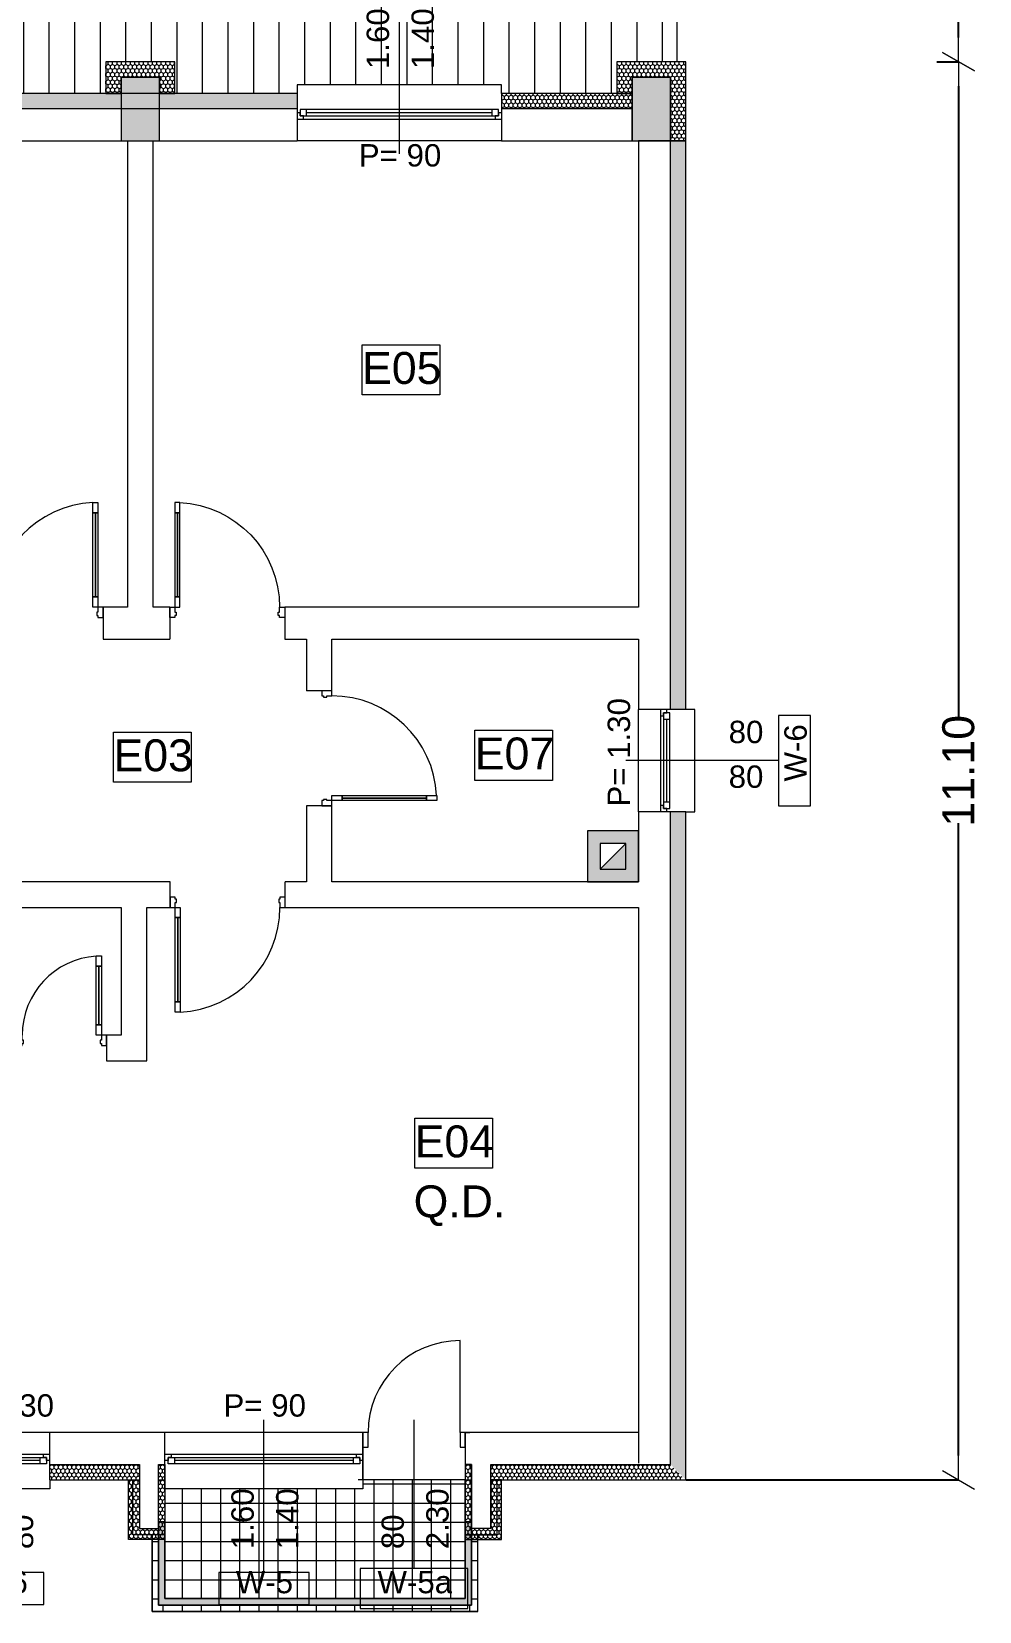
# Model space of a CAD drawing. Header units: feet. Extents: x 2791058 to 2855058, y -67651 to -26651.
# Drawn here: x 2831916 to 2839333, y -56583 to -44217 of the extents above; entities that cross this region are included whole.
import ezdxf
from ezdxf.enums import TextEntityAlignment as Align

# ---------------------------------------------------------------- set-up
doc = ezdxf.new("R2010")
doc.units = ezdxf.units.FT
doc.header["$MEASUREMENT"] = 0
doc.layers.add('0_muret e jashtme', color=7, linetype='Continuous')
doc.layers.add('Dimensioning - General', color=7, linetype='Continuous')
for name, color, linetype, lineweight in [('0_muret e jashtme_Pen_No__1', 7, 'Continuous', 0), ('0_muret e jashtme_Pen_No__19', 255, 'Continuous', 0), ('ARCHICAD Door Markers_Pen_No__20', 1, 'Continuous', 0), ('ARCHICAD Doors_Pen_No__1', 7, 'Continuous', 0), ('ARCHICAD Doors_Pen_No__20', 1, 'Continuous', 0), ('ARCHICAD Window Markers_Pen_No__20', 1, 'Continuous', 0), ('ARCHICAD Windows_Pen_No__20', 1, 'Continuous', 0), ('Shell - Roof_Pen_No__21', 7, 'Continuous', 0), ('Structural - Bearing_Pen_No__1', 7, 'Continuous', 0), ('Text blocks_Pen_No__1', 7, 'Continuous', 0), ('Text blocks_Pen_No__2', 8, 'Continuous', 0)]:
    doc.layers.add(name, color=color, linetype=linetype, lineweight=lineweight)
for name, color, linetype, lineweight, true_color in [('0_muret e jashtme_Pen_No__14', 7, 'Continuous', 0, 0xbd8b17), ('Structural - Bearing_Pen_No__102', 7, 'Continuous', 0, 0xcccccc), ('Structural - Bearing_Pen_No__105', 7, 'Continuous', 0, 0xcae6ff), ('Structural - Bearing_Pen_No__61', 7, 'Continuous', 0, 0x6a6a6a)]:
    doc.layers.add(name, color=color, linetype=linetype, lineweight=lineweight, true_color=true_color)
doc.styles.add('GENERATED_STYLE_1', font='arial.ttf')
doc.dimstyles.new('GENERATED_STYLE__2', dxfattribs={"dimtxt": 250, "dimasz": 190, "dimexe": 0.18, "dimexo": 3, "dimgap": 0.09, "dimtad": 1, "dimlfac": 0.001, "dimzin": 0, "dimdsep": 46, "dimtxsty": 'GENERATED_STYLE_1', "dimblk": 'ARROWHEAD_2', "dimblk1": 'ARROWHEAD_2', "dimblk2": 'ARROWHEAD_2', "dimcen": 0.09, "dimclrd": 7, "dimclre": 7, "dimclrt": 7, "dimadec": 0, "dimazin": 0, "dimtfac": 1, "dimtdec": 4, "dimtmove": 0, "dimatfit": 3, "dimfxl": 1, "dimtolj": 1, "dimtzin": 0, "dimarcsym": 0})
pattern_1 = [(90, (2247646.523, -76435.1), (-34.6410162, 0), [20, -40]), (90, (2247629.202, -76405.1), (-34.6410162, 0), [20, -40]), (150, (2247646.523, -76415.1), (17.320508, 30), [20, -40]), (150, (2247611.882, -76415.1), (17.320508, 30), [20, -40]), (210, (2247646.523, -76435.1), (-17.320508, 30), [20, -40]), (210, (2247611.882, -76435.1), (-17.320508, 30), [20, -40])]
pattern_2 = [(0, (2247646.52, -76435.1), (0, 150), []), (90, (2247646.52, -76435.1), (-150, 0), [])]
pattern_3 = [(90, (2247653.822, -76424.967), (-34.6410162, 0), [20, -40]), (90, (2247636.502, -76394.967), (-34.6410162, 0), [20, -40]), (150, (2247653.822, -76404.967), (17.320508, 30), [20, -40]), (150, (2247619.18, -76404.967), (17.320508, 30), [20, -40]), (210, (2247653.822, -76424.967), (-17.320508, 30), [20, -40]), (210, (2247619.18, -76424.967), (-17.320508, 30), [20, -40])]

# ---------------------------------------------------------------- blocks, each defined once
blk = doc.blocks.new('Window 22_2')
at = {"layer": 'ARCHICAD Windows_Pen_No__20', "color": 1, "linetype": 'Continuous', "lineweight": 0}
for p, q in [((-800, 150), (-800, 220)), ((-800, 220), (800, 220)), ((-800, 150), (-800, 30)), ((800, 220), (800, 150)), ((800, 150), (800, 30)), ((-800, 30), (-800, 0)), ((-800, 0), (-775, 0)), ((-800, 0), (-800, -50)), ((-800, 0), (-800, -50)), ((-775, 25), (-725, 25)), ((-775, -25), (-775, 25)), ((-775, 0), (-775, -25)), ((-725, 25), (725, 25)), ((-725, 25), (-725, -25)), ((-725, 25), (725, 25)), ((-725, 0), (725, 0)), ((725, -25), (725, 25)), ((725, 25), (775, 25)), ((775, 25), (775, -25)), ((775, -25), (775, 0)), ((775, 0), (800, 0)), ((800, 30), (800, 0)), ((800, 0), (800, -50)), ((800, 0), (800, -50)), ((-750, -50), (-800, -50)), ((-800, -50), (-800, -220)), ((-775, -25), (-750, -25)), ((-725, -25), (-775, -25)), ((-750, -25), (-750, -50)), ((750, -50), (-750, -50)), ((725, -25), (-725, -25)), ((775, -25), (725, -25)), ((750, -50), (750, -25)), ((750, -25), (775, -25)), ((800, -50), (750, -50)), ((800, -50), (800, -220)), ((-800, -220), (800, -220))]:
    blk.add_line(p, q, dxfattribs=at)
blk = doc.blocks.new('W Marker 22_2')
at = {"layer": 'ARCHICAD Window Markers_Pen_No__20', "color": 1, "linetype": 'Continuous', "lineweight": 0}
for p, q in [((354, 975), (-354, 975)), ((-354, 975), (-354, 725)), ((354, 725), (354, 975)), ((-354, 725), (354, 725)), ((0, 725), (0, -470))]:
    blk.add_line(p, q, dxfattribs=at)
at = {"layer": 'ARCHICAD Window Markers_Pen_No__20', "color": 1, "lineweight": 0, "style": 'GENERATED_STYLE_1'}
for tag, p in [('AC_MarkerText_2', (-28, 192)), ('AC_MarkerText_3', (323, 192))]:
    blk.add_attdef(tag, text='', height=175, rotation=90, dxfattribs=at).set_placement(p, align=Align.BOTTOM_LEFT)
for tag, p in [('AC_MarkerText_1', (-220, 763)), ('AC_MarkerText_4', (-317, -623))]:
    blk.add_attdef(tag, text='', height=175, dxfattribs=at).set_placement(p, align=Align.BOTTOM_LEFT)
blk = doc.blocks.new('Wall_4', base_point=(2821716, -45073))
at = {"layer": '0_muret e jashtme_Pen_No__14', "linetype": 'Continuous', "lineweight": 0, "true_color": 0xbd8b17}
h = blk.add_hatch(dxfattribs=at)
h.set_pattern_fill('STYROFOAM_SM_INSULATION', color=42, style=0, pattern_type=2)
h.set_pattern_definition(pattern_3)
h.paths.add_polyline_path([(2821716, -44823), (2822710, -44823), (2822710, -44703), (2821716, -44703)])
h = blk.add_hatch(dxfattribs=at)
h.set_pattern_fill('STYROFOAM_SM_INSULATION', color=42, style=0, pattern_type=2)
h.set_pattern_definition(pattern_3)
h.paths.add_polyline_path([(2826523, -44703), (2824310, -44703), (2824310, -44823), (2826523, -44823)])
h = blk.add_hatch(dxfattribs=at)
h.set_pattern_fill('STYROFOAM_SM_INSULATION', color=42, style=0, pattern_type=2)
h.set_pattern_definition(pattern_3)
h.paths.add_polyline_path([(2828123, -44823), (2830156, -44823), (2830156, -44703), (2828123, -44703)])
h = blk.add_hatch(dxfattribs=at)
h.set_pattern_fill('STYROFOAM_SM_INSULATION', color=42, style=0, pattern_type=2)
h.set_pattern_definition(pattern_3)
h.paths.add_polyline_path([(2833993, -44703), (2831756, -44703), (2831756, -44823), (2833993, -44823)])
h = blk.add_hatch(dxfattribs=at)
h.set_pattern_fill('STYROFOAM_SM_INSULATION', color=42, style=0, pattern_type=2)
h.set_pattern_definition(pattern_3)
h.paths.add_polyline_path([(2835593, -44823), (2836616, -44823), (2836616, -44703), (2835593, -44703)])
at = {"layer": '0_muret e jashtme_Pen_No__1', "color": 7, "linetype": 'Continuous', "lineweight": 0}
for p, q in [((2822710, -44703), (2822710, -44823)), ((2824310, -44703), (2824310, -44823)), ((2826523, -44703), (2826523, -44823)), ((2828123, -44703), (2828123, -44823)), ((2830156, -44703), (2830156, -44823)), ((2831756, -44703), (2831756, -44823)), ((2833993, -44703), (2833993, -44823)), ((2835593, -44703), (2835593, -44823)), ((2822710, -44823), (2821716, -44823)), ((2822710, -44823), (2822710, -44853)), ((2822710, -44853), (2822710, -44903)), ((2826523, -44823), (2824310, -44823)), ((2824310, -44823), (2824310, -44853)), ((2824310, -44853), (2824310, -44903)), ((2826523, -44823), (2826523, -44853)), ((2826523, -44853), (2826523, -44903)), ((2830156, -44823), (2828123, -44823)), ((2828123, -44823), (2828123, -44853)), ((2828123, -44853), (2828123, -44903)), ((2830156, -44823), (2830156, -44853)), ((2830156, -44853), (2830156, -44903)), ((2833993, -44823), (2831756, -44823)), ((2831756, -44823), (2831756, -44853)), ((2831756, -44853), (2831756, -44903)), ((2833993, -44823), (2833993, -44853)), ((2833993, -44853), (2833993, -44903)), ((2836616, -44823), (2835593, -44823)), ((2835593, -44823), (2835593, -44853)), ((2835593, -44853), (2835593, -44903)), ((2822710, -44903), (2822710, -45073)), ((2824310, -44903), (2824310, -45073)), ((2826523, -44903), (2826523, -45073)), ((2828123, -44903), (2828123, -45073)), ((2830156, -44903), (2830156, -45073)), ((2831756, -44903), (2831756, -45073)), ((2833993, -44903), (2833993, -45073)), ((2835593, -44903), (2835593, -45073))]:
    blk.add_line(p, q, dxfattribs=at)
at = {"layer": '0_muret e jashtme_Pen_No__1', "color": 7, "linetype": 'Continuous', "lineweight": 0, "flags": 128}
for points in [[(2822710, -44703), (2821716, -44703)], [(2821716, -44703), (2821716, -45073)], [(2826523, -44703), (2824310, -44703)], [(2830156, -44703), (2828123, -44703)], [(2833993, -44703), (2831756, -44703)], [(2836616, -44703), (2835593, -44703)], [(2836616, -45073), (2836616, -44703)], [(2821716, -45073), (2822710, -45073)], [(2824310, -45073), (2825516, -45073)], [(2825716, -45073), (2826523, -45073)], [(2828123, -45073), (2829066, -45073)], [(2829316, -45073), (2830156, -45073)], [(2831756, -45073), (2832666, -45073)], [(2832866, -45073), (2833993, -45073)], [(2835593, -45073), (2836616, -45073)]]:
    blk.add_lwpolyline(points, dxfattribs=at)
at = {"layer": 'ARCHICAD Window Markers_Pen_No__20', "color": 1, "linetype": 'Continuous', "lineweight": 0}
for p in [(2823510, -44703), (2827323, -44703), (2830956, -44703), (2834793, -44703)]:
    blk.add_blockref('W Marker 22_2', p, dxfattribs=at).add_auto_attribs({'AC_MarkerText_1': 'W-2', 'AC_MarkerText_2': '1.60', 'AC_MarkerText_3': '1.40', 'AC_MarkerText_4': 'P= 90'})
at = {"layer": 'ARCHICAD Windows_Pen_No__20', "color": 1, "linetype": 'Continuous', "lineweight": 0, "xscale": -1, "zscale": 1000}
for p in [(2823510, -44853), (2830956, -44853), (2834793, -44853)]:
    blk.add_blockref('Window 22_2', p, dxfattribs=at)
at = {"layer": 'ARCHICAD Windows_Pen_No__20', "color": 1, "linetype": 'Continuous', "lineweight": 0, "zscale": 1000}
blk.add_blockref('Window 22_2', (2827323, -44853), dxfattribs=at)
blk = doc.blocks.new('Wall_9', base_point=(2832866, -45073))
at = {"layer": '0_muret e jashtme_Pen_No__1', "color": 7, "linetype": 'Continuous', "lineweight": 0, "flags": 128}
for points in [[(2832666, -45073), (2832666, -48723)], [(2832866, -48723), (2832866, -45073)]]:
    blk.add_lwpolyline(points, dxfattribs=at)
blk = doc.blocks.new('Storefront 22')
at = {"layer": 'ARCHICAD Doors_Pen_No__1', "color": 7, "linetype": 'Continuous', "lineweight": 0}
for p, q in [((370, 740), (370, 820)), ((370, 820), (410, 820)), ((410, 820), (410, 740)), ((370, 740), (390, 740)), ((370, 80), (370, 740)), ((410, 740), (370, 740)), ((390, 740), (410, 740)), ((390, 80), (390, 740)), ((390, 740), (390, 80)), ((390, 740), (390, 80)), ((410, 740), (410, 80)), ((-450, 0), (-450, -80)), ((-410, 0), (-450, 0)), ((-450, 0), (-450, -80)), ((-450, 0), (-450, -80)), ((-410, -40), (-410, 0)), ((390, 80), (370, 80)), ((370, 0), (370, 80)), ((370, 80), (410, 80)), ((410, 0), (370, 0)), ((410, 80), (390, 80)), ((410, 80), (410, 0)), ((410, 0), (410, -40)), ((450, 0), (410, 0)), ((450, -80), (450, 0)), ((450, 0), (450, -80)), ((450, 0), (450, -80)), ((-450, -80), (-410, -80)), ((-450, -80), (-450, -250)), ((-400, -40), (-410, -40)), ((-410, -80), (-410, -65.4)), ((-410, -65.4), (-400, -65.4)), ((-400, -65.4), (-400, -40)), ((410, -40), (400, -40)), ((400, -40), (400, -65.4)), ((400, -65.4), (410, -65.4)), ((410, -65.4), (410, -80)), ((410, -80), (450, -80)), ((450, -80), (450, -250))]:
    blk.add_line(p, q, dxfattribs=at)
blk.add_arc((410, 0), 820, 92.79603, 180, dxfattribs=at)
blk = doc.blocks.new('Wall_11', base_point=(2836666, -48723))
at = {"layer": '0_muret e jashtme_Pen_No__1', "color": 7, "linetype": 'Continuous', "lineweight": 0}
for p, q in [((2824418, -48723), (2824418, -48803)), ((2824418, -48803), (2824418, -48973)), ((2825318, -48723), (2825318, -48803)), ((2825318, -48803), (2825318, -48973)), ((2825872, -48723), (2825872, -48803)), ((2825872, -48803), (2825872, -48973)), ((2826772, -48723), (2826772, -48803)), ((2826772, -48803), (2826772, -48973)), ((2831575, -48723), (2831575, -48803)), ((2831575, -48803), (2831575, -48973)), ((2832475, -48723), (2832475, -48803)), ((2832475, -48803), (2832475, -48973)), ((2832996, -48723), (2832996, -48803)), ((2832996, -48803), (2832996, -48973)), ((2833896, -48723), (2833896, -48803)), ((2833896, -48803), (2833896, -48973))]:
    blk.add_line(p, q, dxfattribs=at)
at = {"layer": '0_muret e jashtme_Pen_No__1', "color": 7, "linetype": 'Continuous', "lineweight": 0, "flags": 128}
for points in [[(2824418, -48723), (2821666, -48723)], [(2825516, -48723), (2825318, -48723)], [(2825872, -48723), (2825716, -48723)], [(2829066, -48723), (2826772, -48723)], [(2831575, -48723), (2829316, -48723)], [(2832666, -48723), (2832475, -48723)], [(2832996, -48723), (2832866, -48723)], [(2836666, -48723), (2833896, -48723)], [(2821666, -48973), (2824016, -48973)], [(2824216, -48973), (2824418, -48973)], [(2825318, -48973), (2825872, -48973)], [(2826772, -48973), (2827666, -48973)], [(2827916, -48973), (2830366, -48973)], [(2830616, -48973), (2831575, -48973)], [(2832475, -48973), (2832996, -48973)], [(2833896, -48973), (2834066, -48973)], [(2834266, -48973), (2836666, -48973)]]:
    blk.add_lwpolyline(points, dxfattribs=at)
at = {"layer": 'ARCHICAD Doors_Pen_No__1', "color": 7, "linetype": 'Continuous', "lineweight": 0, "zscale": 1000}
for p in [(2824868, -48723), (2832025, -48723)]:
    blk.add_blockref('Storefront 22', p, dxfattribs=at)
at = {"layer": 'ARCHICAD Doors_Pen_No__1', "color": 7, "linetype": 'Continuous', "lineweight": 0, "xscale": -1, "zscale": 1000}
for p in [(2826322, -48723), (2833446, -48723)]:
    blk.add_blockref('Storefront 22', p, dxfattribs=at)
blk = doc.blocks.new('Storefront 22_3')
at = {"layer": 'ARCHICAD Doors_Pen_No__1', "color": 7, "linetype": 'Continuous', "lineweight": 0}
for p, q in [((370, 740), (370, 820)), ((370, 820), (410, 820)), ((410, 820), (410, 740)), ((370, 740), (390, 740)), ((370, 80), (370, 740)), ((410, 740), (370, 740)), ((390, 740), (410, 740)), ((390, 80), (390, 740)), ((390, 740), (390, 80)), ((390, 740), (390, 80)), ((410, 740), (410, 80)), ((-450, 0), (-450, -80)), ((-410, 0), (-450, 0)), ((-450, 0), (-450, -80)), ((-450, 0), (-450, -80)), ((-410, -40), (-410, 0)), ((390, 80), (370, 80)), ((370, 0), (370, 80)), ((370, 80), (410, 80)), ((410, 0), (370, 0)), ((410, 80), (390, 80)), ((410, 80), (410, 0)), ((410, 0), (410, -40)), ((450, 0), (410, 0)), ((450, -80), (450, 0)), ((450, 0), (450, -80)), ((450, 0), (450, -80)), ((-450, -80), (-410, -80)), ((-450, -80), (-450, -200)), ((-400, -40), (-410, -40)), ((-410, -80), (-410, -65.4)), ((-410, -65.4), (-400, -65.4)), ((-400, -65.4), (-400, -40)), ((410, -40), (400, -40)), ((400, -40), (400, -65.4)), ((400, -65.4), (410, -65.4)), ((410, -65.4), (410, -80)), ((410, -80), (450, -80)), ((450, -80), (450, -200))]:
    blk.add_line(p, q, dxfattribs=at)
blk.add_arc((410, 0), 820, 92.79603, 180, dxfattribs=at)
blk = doc.blocks.new('Wall_25', base_point=(2834066, -48723))
at = {"layer": '0_muret e jashtme_Pen_No__1', "color": 7, "linetype": 'Continuous', "lineweight": 0}
for p, q in [((2834186, -49377), (2834066, -49377)), ((2834266, -49377), (2834186, -49377)), ((2834186, -50277), (2834066, -50277)), ((2834266, -50277), (2834186, -50277))]:
    blk.add_line(p, q, dxfattribs=at)
at = {"layer": '0_muret e jashtme_Pen_No__1', "color": 7, "linetype": 'Continuous', "lineweight": 0, "flags": 128}
for points in [[(2834066, -48973), (2834066, -49377)], [(2834266, -49377), (2834266, -48973)], [(2834066, -50277), (2834066, -50873)], [(2834266, -50873), (2834266, -50277)]]:
    blk.add_lwpolyline(points, dxfattribs=at)
at = {"layer": 'ARCHICAD Doors_Pen_No__1', "color": 7, "linetype": 'Continuous', "lineweight": 0, "zscale": 1000, "rotation": 270}
blk.add_blockref('Storefront 22_3', (2834266, -49827), dxfattribs=at)
blk = doc.blocks.new('Wall_26', base_point=(2836666, -50873))
at = {"layer": '0_muret e jashtme_Pen_No__1', "color": 7, "linetype": 'Continuous', "lineweight": 0}
for p, q in [((2832999, -50993), (2832999, -50873)), ((2833899, -50993), (2833899, -50873)), ((2832999, -51073), (2832999, -50993)), ((2833899, -51073), (2833899, -50993))]:
    blk.add_line(p, q, dxfattribs=at)
at = {"layer": '0_muret e jashtme_Pen_No__1', "color": 7, "linetype": 'Continuous', "lineweight": 0, "flags": 128}
for points in [[(2832999, -50873), (2830616, -50873)], [(2834066, -50873), (2833899, -50873)], [(2836666, -50873), (2834266, -50873)], [(2830616, -51073), (2832616, -51073)], [(2832816, -51073), (2832999, -51073)], [(2833899, -51073), (2836666, -51073)]]:
    blk.add_lwpolyline(points, dxfattribs=at)
at = {"layer": 'ARCHICAD Doors_Pen_No__1', "color": 7, "linetype": 'Continuous', "lineweight": 0, "zscale": 1000, "rotation": 180}
blk.add_blockref('Storefront 22_3', (2833449, -51073), dxfattribs=at)
blk = doc.blocks.new('Wall_27', base_point=(2832616, -50873))
at = {"layer": '0_muret e jashtme_Pen_No__1', "color": 7, "linetype": 'Continuous', "lineweight": 0, "flags": 128}
for points in [[(2832616, -51073), (2832616, -52073)], [(2832816, -52273), (2832816, -51073)]]:
    blk.add_lwpolyline(points, dxfattribs=at)
blk = doc.blocks.new('Storefront 22_4')
at = {"layer": 'ARCHICAD Doors_Pen_No__1', "color": 7, "linetype": 'Continuous', "lineweight": 0}
for p, q in [((270, 540), (270, 620)), ((270, 620), (310, 620)), ((310, 620), (310, 540)), ((270, 540), (290, 540)), ((270, 80), (270, 540)), ((310, 540), (270, 540)), ((290, 540), (310, 540)), ((290, 80), (290, 540)), ((290, 540), (290, 80)), ((290, 540), (290, 80)), ((310, 540), (310, 80)), ((-350, 0), (-350, -80)), ((-310, 0), (-350, 0)), ((-350, 0), (-350, -80)), ((-350, 0), (-350, -80)), ((-310, -40), (-310, 0)), ((290, 80), (270, 80)), ((270, 0), (270, 80)), ((270, 80), (310, 80)), ((310, 0), (270, 0)), ((310, 80), (290, 80)), ((310, 80), (310, 0)), ((310, 0), (310, -40)), ((350, 0), (310, 0)), ((350, -80), (350, 0)), ((350, 0), (350, -80)), ((350, 0), (350, -80)), ((-350, -80), (-310, -80)), ((-350, -80), (-350, -200)), ((-300, -40), (-310, -40)), ((-310, -80), (-310, -65.4)), ((-310, -65.4), (-300, -65.4)), ((-300, -65.4), (-300, -40)), ((310, -40), (300, -40)), ((300, -40), (300, -65.4)), ((300, -65.4), (310, -65.4)), ((310, -65.4), (310, -80)), ((310, -80), (350, -80)), ((350, -80), (350, -200))]:
    blk.add_line(p, q, dxfattribs=at)
blk.add_arc((310, 0), 620, 93.69907, 180, dxfattribs=at)
blk = doc.blocks.new('Wall_28', base_point=(2832616, -52073))
at = {"layer": '0_muret e jashtme_Pen_No__1', "color": 7, "linetype": 'Continuous', "lineweight": 0}
for p, q in [((2831802, -52073), (2831802, -52153)), ((2831802, -52153), (2831802, -52273)), ((2832502, -52073), (2832502, -52153)), ((2832502, -52153), (2832502, -52273))]:
    blk.add_line(p, q, dxfattribs=at)
at = {"layer": '0_muret e jashtme_Pen_No__1', "color": 7, "linetype": 'Continuous', "lineweight": 0, "flags": 128}
for points in [[(2831802, -52073), (2830616, -52073)], [(2832616, -52073), (2832502, -52073)], [(2830616, -52273), (2831802, -52273)], [(2832502, -52273), (2832816, -52273)]]:
    blk.add_lwpolyline(points, dxfattribs=at)
at = {"layer": 'ARCHICAD Doors_Pen_No__1', "color": 7, "linetype": 'Continuous', "lineweight": 0, "zscale": 1000}
blk.add_blockref('Storefront 22_4', (2832152, -52073), dxfattribs=at)
blk = doc.blocks.new('Wall_50', base_point=(2832916, -55173))
at = {"layer": '0_muret e jashtme_Pen_No__1', "color": 7, "linetype": 'Continuous', "lineweight": 0}
for p, q in [((2832766, -55423), (2832766, -55543)), ((2832916, -55543), (2832916, -55423))]:
    blk.add_line(p, q, dxfattribs=at)
at = {"layer": '0_muret e jashtme_Pen_No__1', "color": 7, "linetype": 'Continuous', "lineweight": 0, "flags": 128}
for points in [[(2832766, -55543), (2832766, -55923)], [(2832916, -55923), (2832916, -55543)], [(2832766, -55923), (2832916, -55923)]]:
    blk.add_lwpolyline(points, dxfattribs=at)
blk = doc.blocks.new('Wall_51', base_point=(2835366, -55173))
at = {"layer": '0_muret e jashtme_Pen_No__1', "color": 7, "linetype": 'Continuous', "lineweight": 0}
for p, q in [((2835366, -55423), (2835366, -55543)), ((2835516, -55543), (2835516, -55423))]:
    blk.add_line(p, q, dxfattribs=at)
at = {"layer": '0_muret e jashtme_Pen_No__1', "color": 7, "linetype": 'Continuous', "lineweight": 0, "flags": 128}
for points in [[(2835366, -55543), (2835366, -55923)], [(2835516, -55923), (2835516, -55543)], [(2835516, -55923), (2835366, -55923)]]:
    blk.add_lwpolyline(points, dxfattribs=at)
blk = doc.blocks.new('Window 22')
at = {"layer": 'ARCHICAD Windows_Pen_No__20', "color": 1, "linetype": 'Continuous', "lineweight": 0}
for p, q in [((-400, 150), (-400, 220)), ((-400, 220), (400, 220)), ((-400, 150), (-400, 30)), ((400, 220), (400, 150)), ((400, 150), (400, 30)), ((-400, 30), (-400, 0)), ((-400, 0), (-375, 0)), ((-400, 0), (-400, -50)), ((-400, 0), (-400, -50)), ((-375, 25), (-325, 25)), ((-375, -25), (-375, 25)), ((-375, 0), (-375, -25)), ((-325, 25), (325, 25)), ((-325, 25), (-325, -25)), ((-325, 25), (325, 25)), ((-325, 0), (325, 0)), ((325, -25), (325, 25)), ((325, 25), (375, 25)), ((375, 25), (375, -25)), ((375, -25), (375, 0)), ((375, 0), (400, 0)), ((400, 30), (400, 0)), ((400, 0), (400, -50)), ((400, 0), (400, -50)), ((-350, -50), (-400, -50)), ((-400, -50), (-400, -220)), ((-375, -25), (-350, -25)), ((-325, -25), (-375, -25)), ((-350, -25), (-350, -50)), ((350, -50), (-350, -50)), ((325, -25), (-325, -25)), ((375, -25), (325, -25)), ((350, -50), (350, -25)), ((350, -25), (375, -25)), ((400, -50), (350, -50)), ((400, -50), (400, -220)), ((-400, -220), (400, -220))]:
    blk.add_line(p, q, dxfattribs=at)
blk = doc.blocks.new('Window 22_3')
at = {"layer": 'ARCHICAD Windows_Pen_No__20', "color": 1, "linetype": 'Continuous', "lineweight": 0}
for p, q in [((-775, 150), (-775, 220)), ((-775, 220), (775, 220)), ((-775, 150), (-775, 30)), ((775, 220), (775, 150)), ((775, 150), (775, 30)), ((-775, 30), (-775, 0)), ((-775, 0), (-750, 0)), ((-775, 0), (-775, -50)), ((-775, 0), (-775, -50)), ((-750, 25), (-700, 25)), ((-750, -25), (-750, 25)), ((-750, 0), (-750, -25)), ((-700, 25), (700, 25)), ((-700, 25), (-700, -25)), ((-700, 25), (700, 25)), ((-700, 0), (700, 0)), ((700, -25), (700, 25)), ((700, 25), (750, 25)), ((750, 25), (750, -25)), ((750, -25), (750, 0)), ((750, 0), (775, 0)), ((775, 30), (775, 0)), ((775, 0), (775, -50)), ((775, 0), (775, -50)), ((-725, -50), (-775, -50)), ((-775, -50), (-775, -220)), ((-750, -25), (-725, -25)), ((-700, -25), (-750, -25)), ((-725, -25), (-725, -50)), ((725, -50), (-725, -50)), ((700, -25), (-700, -25)), ((750, -25), (700, -25)), ((725, -50), (725, -25)), ((725, -25), (750, -25)), ((775, -50), (725, -50)), ((775, -50), (775, -220)), ((-775, -220), (775, -220))]:
    blk.add_line(p, q, dxfattribs=at)
blk = doc.blocks.new('Door 22')
at = {"layer": 'ARCHICAD Doors_Pen_No__20', "color": 1, "linetype": 'Continuous', "lineweight": 0}
for p, q in [((360, 0), (360, 720)), ((-400, 0), (-437, 0)), ((-400, 0), (-437, 0)), ((-360, 0), (-400, 0)), ((-400, 0), (-400, -115)), ((-400, 0), (-400, -115)), ((-400, 0), (-400, -115)), ((-360, -115), (-360, 0)), ((400, 0), (360, 0)), ((360, 0), (360, -115)), ((400, -115), (400, 0)), ((400, 0), (400, -115)), ((400, 0), (400, -115)), ((400, 0), (437, 0)), ((400, 0), (437, 0)), ((-400, -115), (-360, -115)), ((-400, -115), (-400, -250)), ((-400, -115), (-400, -250)), ((360, -115), (400, -115)), ((400, -115), (400, -250)), ((400, -115), (400, -250)), ((-400, -370), (-437, -370)), ((-400, -370), (-437, -370)), ((-400, -250), (-400, -370)), ((-400, -250), (-400, -370)), ((400, -250), (400, -370)), ((400, -250), (400, -370)), ((400, -370), (437, -370)), ((400, -370), (437, -370))]:
    blk.add_line(p, q, dxfattribs=at)
blk.add_arc((360, 0), 720, 90, 180, dxfattribs=at)
blk = doc.blocks.new('D Marker 22_3')
at = {"layer": 'ARCHICAD Door Markers_Pen_No__20', "color": 1, "linetype": 'Continuous', "lineweight": 0}
for p, q in [((421, 1007), (-421, 1007)), ((-421, 1007), (-421, 693)), ((421, 693), (421, 1007)), ((-421, 693), (421, 693)), ((0, 693), (0, -470))]:
    blk.add_line(p, q, dxfattribs=at)
at = {"layer": 'ARCHICAD Door Markers_Pen_No__20', "color": 1, "lineweight": 0, "style": 'GENERATED_STYLE_1'}
for tag, rotation, p in [('AC_MarkerText_1', 180, (286, 1055)), ('AC_MarkerText_3', 270, (-322, 657)), ('AC_MarkerText_2', 270, (28, 657))]:
    blk.add_attdef(tag, text='', height=175, rotation=rotation, dxfattribs=at).set_placement(p, align=Align.BOTTOM_LEFT)
blk = doc.blocks.new('ARROWHEAD_2')
at = {"color": 0, "linetype": 'Continuous', "lineweight": 0}
for p, q in [((-0.378, -0.655), (0.378, 0.655)), ((0, 0), (-1, 0))]:
    blk.add_line(p, q, dxfattribs=at)
blk = doc.blocks.new('*D95')
at = {"layer": 'Defpoints', "color": 0}
for p in [(2838996, -44453), (2839169, -44453), (2837036, -55553)]:
    blk.add_point(p, dxfattribs=at)
at = {"layer": 'Dimensioning - General', "color": 7, "linetype": 'Continuous', "lineweight": -2}
for p, q in [((2838999, -44453), (2839169, -44453)), ((2839169, -44643), (2839169, -49594)), ((2839169, -55363), (2839169, -50412)), ((2837039, -55553), (2839169, -55553))]:
    blk.add_line(p, q, dxfattribs=at)
at = {"layer": 'Dimensioning - General', "color": 7, "lineweight": -2, "xscale": 190, "yscale": 190, "zscale": 190}
for p, rotation in [((2839169, -44453), 90), ((2839169, -55553), 270)]:
    blk.add_blockref('ARROWHEAD_2', p, dxfattribs=dict(at, rotation=rotation))
at = {"layer": 'Dimensioning - General', "color": 7, "lineweight": 0, "insert": (2839169, -50003), "char_height": 250, "attachment_point": 5, "rotation": 90, "style": 'GENERATED_STYLE_1'}
blk.add_mtext('\\A1;11.10', dxfattribs=at)
blk = doc.blocks.new('*D96')
at = {"layer": 'Defpoints', "color": 0}
for p in [(2839169, -37953), (2839236, -37953), (2839169, -44453)]:
    blk.add_point(p, dxfattribs=at)
at = {"layer": 'Dimensioning - General', "color": 7, "linetype": 'Continuous', "lineweight": -2}
for p, q in [((2839233, -37953), (2839169, -37953)), ((2839169, -38143), (2839169, -40878)), ((2839169, -44263), (2839169, -41527)), ((2839166, -44453), (2839169, -44453))]:
    blk.add_line(p, q, dxfattribs=at)
at = {"layer": 'Dimensioning - General', "color": 7, "lineweight": -2, "xscale": 190, "yscale": 190, "zscale": 190}
for p, rotation in [((2839169, -37953), 90), ((2839169, -44453), 270)]:
    blk.add_blockref('ARROWHEAD_2', p, dxfattribs=dict(at, rotation=rotation))
at = {"layer": 'Dimensioning - General', "color": 7, "lineweight": 0, "insert": (2839169, -41203), "char_height": 250, "attachment_point": 5, "rotation": 90, "style": 'GENERATED_STYLE_1'}
blk.add_mtext('\\A1;6.50', dxfattribs=at)

msp = doc.modelspace()

# ---------------------------------------------------------------- hatches: boundary and pattern name
at = {"layer": '0_muret e jashtme_Pen_No__14', "linetype": 'Continuous', "lineweight": 0, "true_color": 0xbd8b17}
h = msp.add_hatch(dxfattribs=at)
h.set_pattern_fill('STYROFOAM_SM_INSULATION', color=42, style=0, pattern_type=2)
h.set_pattern_definition(pattern_3)
h.paths.add_polyline_path([(2833036.457, -44702.699), (2833036.457, -44452.699), (2832496.457, -44452.699), (2832496.457, -44702.699), (2832616.457, -44702.699), (2832616.457, -44572.699), (2832916.457, -44572.699), (2832916.457, -44702.699)])
h = msp.add_hatch(dxfattribs=at)
h.set_pattern_fill('STYROFOAM_SM_INSULATION', color=42, style=0, pattern_type=2)
h.set_pattern_definition(pattern_3)
h.paths.add_polyline_path([(2837036.457, -45072.699), (2837036.457, -44452.699), (2836496.457, -44452.699), (2836496.457, -44702.699), (2836616.457, -44702.699), (2836616.457, -44572.699), (2836916.457, -44572.699), (2836916.457, -45072.699)])
h = msp.add_hatch(dxfattribs=at)
h.set_pattern_fill('STYROFOAM_SM_INSULATION', color=42, style=0, pattern_type=2)
h.set_pattern_definition(pattern_3)
h.paths.add_polyline_path([(2836916.457, -45072.699), (2836916.457, -49523.624), (2837036.457, -49523.624), (2837036.457, -45072.699)])
h = msp.add_hatch(dxfattribs=at)
h.set_pattern_fill('STYROFOAM_SM_INSULATION', color=42, style=0, pattern_type=2)
h.set_pattern_definition(pattern_3)
h.paths.add_polyline_path([(2837036.457, -50323.624), (2836916.457, -50323.624), (2836916.457, -55433.699), (2837036.457, -55553.699)])
h = msp.add_hatch(dxfattribs=at)
h.set_pattern_fill('STYROFOAM_SM_INSULATION', color=42, style=0, pattern_type=2)
h.set_pattern_definition(pattern_1)
h.paths.add_polyline_path([(2832058.338, -55432.832), (2832058.338, -55552.832), (2832759.157, -55552.832), (2832759.157, -55432.832)])
h = msp.add_hatch(dxfattribs=at)
h.set_pattern_fill('STYROFOAM_SM_INSULATION', color=42, style=0, pattern_type=2)
h.set_pattern_definition(pattern_1)
h.paths.add_polyline_path([(2832759.157, -55552.832), (2832759.157, -55932.832), (2832909.157, -55932.832), (2832909.157, -55432.832), (2832959.157, -55432.832), (2832959.157, -56019.986), (2832674.929, -56019.986), (2832674.929, -55552.832)])
h = msp.add_hatch(dxfattribs=at)
h.set_pattern_fill('STYROFOAM_SM_INSULATION', color=42, style=0, pattern_type=2)
h.set_pattern_definition(pattern_1)
h.paths.add_polyline_path([(2832759.157, -55552.832), (2832759.157, -55932.832), (2832909.157, -55932.832), (2832909.157, -55432.832), (2832959.157, -55432.832), (2832959.157, -55982.832), (2832709.157, -55982.832), (2832709.157, -55552.832)])
h = msp.add_hatch(dxfattribs=at)
h.set_pattern_fill('STYROFOAM_SM_INSULATION', color=42, style=0, pattern_type=2)
h.set_pattern_definition(pattern_1)
h.paths.add_polyline_path([(2832909.157, -55432.832), (2832909.157, -55552.832), (2832959.157, -55552.832), (2832959.157, -55432.832)])
h = msp.add_hatch(dxfattribs=at)
h.set_pattern_fill('STYROFOAM_SM_INSULATION', color=42, style=0, pattern_type=2)
h.set_pattern_definition(pattern_1)
h.paths.add_polyline_path([(2835509.157, -55552.832), (2835509.157, -55932.832), (2835359.157, -55932.832), (2835359.157, -55432.832), (2835309.157, -55432.832), (2835309.157, -55982.832), (2835559.157, -55982.832), (2835559.157, -55552.832)])
h = msp.add_hatch(dxfattribs=at)
h.set_pattern_fill('STYROFOAM_SM_INSULATION', color=42, style=0, pattern_type=2)
h.set_pattern_definition(pattern_1)
h.paths.add_polyline_path([(2835509.157, -55552.832), (2835509.157, -55932.832), (2835359.157, -55932.832), (2835359.157, -55432.832), (2835309.157, -55432.832), (2835309.157, -56019.986), (2835593.385, -56019.986), (2835593.385, -55552.832)])
h = msp.add_hatch(dxfattribs=at)
h.set_pattern_fill('STYROFOAM_SM_INSULATION', color=42, style=0, pattern_type=2)
h.set_pattern_definition(pattern_1)
h.paths.add_polyline_path([(2835309.157, -55552.832), (2835359.157, -55552.832), (2835359.157, -55432.832), (2835309.157, -55432.832)])
h = msp.add_hatch(dxfattribs=at)
h.set_pattern_fill('STYROFOAM_SM_INSULATION', color=42, style=0, pattern_type=2)
h.set_pattern_definition(pattern_1)
h.paths.add_polyline_path([(2835509.157, -55552.832), (2837029.157, -55552.832), (2836909.157, -55432.832), (2835509.157, -55432.832)])
at = {"layer": '0_muret e jashtme_Pen_No__19', "linetype": 'Continuous', "lineweight": 0}
for points in [[(2832916.457, -45072.699), (2832916.457, -44572.699), (2832616.457, -44572.699), (2832616.457, -45072.699)], [(2836916.457, -45072.699), (2836916.457, -44572.699), (2836616.457, -44572.699), (2836616.457, -45072.699)]]:
    msp.add_hatch(color=255, dxfattribs=at).paths.add_polyline_path(points)
at = {"layer": 'Structural - Bearing_Pen_No__1', "linetype": 'Continuous', "lineweight": 0}
h = msp.add_hatch(color=9, dxfattribs=at)
h.paths.add_polyline_path([(2836666.457, -50472.699), (2836266.457, -50472.699), (2836266.457, -50872.699), (2836666.457, -50872.699)])
h.paths.add_polyline_path([(2836366.457, -50772.699), (2836566.457, -50772.699), (2836566.457, -50572.699), (2836366.457, -50572.699)], flags=0)
msp.add_hatch(color=8, dxfattribs=at).paths.add_polyline_path([(2836366.457, -50772.699), (2836566.457, -50772.699), (2836566.457, -50572.699)])
at = {"layer": 'Structural - Bearing_Pen_No__102', "linetype": 'Continuous', "lineweight": 0, "true_color": 0xcccccc}
h = msp.add_hatch(dxfattribs=at)
h.set_pattern_fill('GRID_15X15', color=254, style=0, pattern_type=2)
h.set_pattern_definition(pattern_2)
h.paths.add_polyline_path([(2832958.819, -55982.832), (2832958.819, -56482.832), (2835308.819, -56482.832), (2835308.819, -55882.832), (2835309.157, -55882.832), (2835309.157, -55552.832), (2834509.157, -55552.832), (2834509.157, -55622.832), (2832959.157, -55622.832), (2832959.157, -55982.832)])
h = msp.add_hatch(dxfattribs=at)
h.set_pattern_fill('GRID_15X15', color=254, style=0, pattern_type=2)
h.set_pattern_definition(pattern_2)
h.paths.add_polyline_path([(2835359.157, -55982.832), (2835358.819, -55982.832), (2835358.819, -56532.832), (2832909.157, -56532.832), (2832909.157, -55982.832), (2832859.157, -55982.832), (2832859.157, -56582.832), (2835409.157, -56582.832), (2835409.157, -55982.832)])
at = {"layer": 'Structural - Bearing_Pen_No__105', "linetype": 'Continuous', "lineweight": 0, "true_color": 0xcae6ff}
h = msp.add_hatch(dxfattribs=at)
h.set_pattern_fill('SOLDIER_COURSE', color=254, style=0, pattern_type=2)
h.set_pattern_definition([(90, (2247653.82, -76424.97), (-200, 0), [])])
h.paths.add_polyline_path([(2836966.457, -44452.676), (2836496.457, -44452.699), (2836496.457, -44702.699), (2835593.303, -44702.699), (2835593.303, -44632.699), (2833993.303, -44632.699), (2833993.303, -44702.699), (2833036.457, -44702.699), (2833036.457, -44452.699), (2832496.457, -44452.699), (2832496.457, -44702.699), (2831756.397, -44702.699), (2831756.397, -44632.699), (2830156.397, -44632.699), (2830156.397, -44702.367), (2829436.457, -44702.864), (2829436.457, -44452.699), (2828896.457, -44452.699), (2828896.457, -44702.699), (2828123.359, -44702.699), (2828123.359, -44632.699), (2826523.359, -44632.699), (2826523.359, -44702.699), (2825836.457, -44702.699), (2825836.457, -44452.699), (2825296.457, -44452.699), (2825296.457, -44702.699), (2824310.411, -44702.699), (2824310.411, -44632.699), (2822710.411, -44632.699), (2822710.411, -44702.699), (2821836.457, -44702.699), (2821836.457, -44452.699), (2821436.457, -44452.699), (2821436.457, -44217.135), (2821506.457, -44217.135), (2821506.457, -43417.135), (2821436.457, -43417.135), (2821436.457, -39322.699), (2824016.457, -39322.699), (2824016.457, -41122.699), (2825316.457, -41122.699), (2825316.457, -41817.895), (2836966.457, -41817.895)])
at = {"layer": 'Structural - Bearing_Pen_No__61', "linetype": 'Continuous', "lineweight": 0, "true_color": 0x6a6a6a}
msp.add_hatch(color=251, dxfattribs=at).paths.add_polyline_path([(2835358.819, -56532.832), (2835358.819, -55882.832), (2835308.819, -55882.832), (2835308.819, -56482.832), (2832958.819, -56482.832), (2832958.819, -55882.832), (2832909.157, -55882.832), (2832909.157, -56532.832)])

# ---------------------------------------------------------------- linework, layer by layer
at = {"layer": '0_muret e jashtme_Pen_No__1', "color": 7, "linetype": 'Continuous', "lineweight": 0}
for p, q in [((2836916.457, -49523.624), (2836916.457, -45072.699)), ((2836836.457, -49523.624), (2836666.457, -49523.624)), ((2836886.457, -49523.624), (2836836.457, -49523.624)), ((2836916.457, -49523.624), (2836886.457, -49523.624)), ((2837036.457, -49523.624), (2836916.457, -49523.624)), ((2836836.457, -50323.624), (2836666.457, -50323.624)), ((2836886.457, -50323.624), (2836836.457, -50323.624)), ((2836916.457, -50323.624), (2836886.457, -50323.624)), ((2836916.457, -55432.832), (2836916.457, -50323.624)), ((2837036.457, -50323.624), (2836916.457, -50323.624)), ((2832058.338, -55352.832), (2832058.338, -55182.832)), ((2832959.157, -55352.832), (2832959.157, -55182.832)), ((2835309.157, -55182.832), (2835346.157, -55182.832)), ((2835309.157, -55182.832), (2835309.157, -55297.832)), ((2832058.338, -55402.832), (2832058.338, -55352.832)), ((2832959.157, -55402.832), (2832959.157, -55352.832)), ((2835309.157, -55297.832), (2835309.157, -55432.832)), ((2832058.338, -55432.832), (2832058.338, -55402.832)), ((2832058.338, -55432.832), (2832759.157, -55432.832)), ((2832058.338, -55552.832), (2832058.338, -55432.832)), ((2832759.157, -55432.832), (2832759.157, -55552.832)), ((2832909.157, -55552.832), (2832909.157, -55432.832)), ((2832909.157, -55432.832), (2832959.157, -55432.832)), ((2832959.157, -55432.832), (2832959.157, -55402.832)), ((2832959.157, -55552.832), (2832959.157, -55432.832)), ((2835309.157, -55432.832), (2835359.157, -55432.832)), ((2835309.157, -55432.832), (2835309.157, -55552.832)), ((2835359.157, -55432.832), (2835359.157, -55552.832)), ((2835509.157, -55552.832), (2835509.157, -55432.832)), ((2835509.157, -55432.832), (2836916.457, -55432.832)), ((2835309.157, -55552.832), (2835346.157, -55552.832))]:
    msp.add_line(p, q, dxfattribs=at)
at = {"layer": '0_muret e jashtme_Pen_No__1', "color": 7, "linetype": 'Continuous', "lineweight": 0, "flags": 128}
for points in [[(2833036.457, -44702.699), (2833036.457, -44452.699), (2832496.457, -44452.699), (2832496.457, -44702.699), (2832616.457, -44702.699), (2832616.457, -44572.699), (2832916.457, -44572.699), (2832916.457, -44702.699)], [(2837036.457, -45072.699), (2837036.457, -44452.699), (2836496.457, -44452.699), (2836496.457, -44702.699), (2836616.457, -44702.699), (2836616.457, -44572.699), (2836916.457, -44572.699), (2836916.457, -45072.699)], [(2832916.457, -45072.699), (2832916.457, -44572.699), (2832616.457, -44572.699), (2832616.457, -45072.699)], [(2836916.457, -45072.699), (2836916.457, -44572.699), (2836616.457, -44572.699), (2836616.457, -45072.699)], [(2832759.157, -55552.832), (2832759.157, -55932.832), (2832909.157, -55932.832), (2832909.157, -55432.832), (2832959.157, -55432.832), (2832959.157, -56019.986), (2832674.929, -56019.986), (2832674.929, -55552.832)], [(2832759.157, -55552.832), (2832759.157, -55932.832), (2832909.157, -55932.832), (2832909.157, -55432.832), (2832959.157, -55432.832), (2832959.157, -55982.832), (2832709.157, -55982.832), (2832709.157, -55552.832)], [(2835509.157, -55552.832), (2835509.157, -55932.832), (2835359.157, -55932.832), (2835359.157, -55432.832), (2835309.157, -55432.832), (2835309.157, -55982.832), (2835559.157, -55982.832), (2835559.157, -55552.832)], [(2835509.157, -55552.832), (2835509.157, -55932.832), (2835359.157, -55932.832), (2835359.157, -55432.832), (2835309.157, -55432.832), (2835309.157, -56019.986), (2835593.385, -56019.986), (2835593.385, -55552.832)]]:
    msp.add_lwpolyline(points, close=True, dxfattribs=at)
for points in [[(2836666.457, -45072.699), (2836666.457, -48722.699)], [(2837036.457, -45072.699), (2836666.457, -45072.699)], [(2837036.457, -49523.624), (2837036.457, -45072.699)], [(2836666.457, -48972.699), (2836666.457, -49523.624)], [(2836666.457, -50323.624), (2836666.457, -50872.699)], [(2837036.457, -55552.832), (2837036.457, -50323.624)], [(2836666.457, -51072.699), (2836666.457, -55422.699)], [(2832959.157, -55182.832), (2832058.338, -55182.832)], [(2836659.157, -55182.832), (2835309.157, -55182.832)], [(2832058.338, -55552.832), (2832759.157, -55552.832)], [(2832909.157, -55552.832), (2832959.157, -55552.832)], [(2835309.157, -55552.832), (2835359.157, -55552.832)], [(2835509.157, -55552.832), (2837036.457, -55552.832)]]:
    msp.add_lwpolyline(points, dxfattribs=at)
at = {"layer": 'Shell - Roof_Pen_No__21', "color": 7, "linetype": 'Continuous', "lineweight": 0}
for p, q in [((2832909.157, -56532.832), (2832909.157, -55482.832)), ((2835359.157, -55482.832), (2835359.157, -56532.832)), ((2832859.157, -56582.832), (2832859.157, -55982.832)), ((2835409.157, -56582.832), (2835409.157, -55982.832)), ((2835409.157, -56582.832), (2832859.157, -56582.832))]:
    msp.add_line(p, q, dxfattribs=at)
at = {"layer": 'Structural - Bearing_Pen_No__1', "color": 7, "linetype": 'Continuous', "lineweight": 0, "flags": 128}
msp.add_lwpolyline([(2836966.457, -41817.895), (2836966.457, -44452.676), (2836496.457, -44452.699), (2836496.457, -44702.699), (2835593.303, -44702.699), (2835593.303, -44632.699), (2833993.303, -44632.699), (2833993.303, -44702.699), (2833036.457, -44702.699), (2833036.457, -44452.699), (2832496.457, -44452.699), (2832496.457, -44702.699), (2831756.397, -44702.699)], dxfattribs=at)
for points in [[(2836666.457, -50472.699), (2836266.457, -50472.699), (2836266.457, -50872.699), (2836666.457, -50872.699)], [(2836366.457, -50772.699), (2836566.457, -50772.699), (2836566.457, -50572.699), (2836366.457, -50572.699)], [(2836366.457, -50772.699), (2836566.457, -50772.699), (2836566.457, -50572.699)], [(2832958.819, -55982.832), (2832958.819, -56482.832), (2835308.819, -56482.832), (2835308.819, -55882.832), (2835309.157, -55882.832), (2835309.157, -55552.832), (2834509.157, -55552.832), (2834509.157, -55622.832), (2832959.157, -55622.832), (2832959.157, -55982.832)], [(2835358.819, -56532.832), (2835358.819, -55882.832), (2835308.819, -55882.832), (2835308.819, -56482.832), (2832958.819, -56482.832), (2832958.819, -55882.832), (2832909.157, -55882.832), (2832909.157, -56532.832)], [(2835359.157, -55982.832), (2835358.819, -55982.832), (2835358.819, -56532.832), (2832909.157, -56532.832), (2832909.157, -55982.832), (2832859.157, -55982.832), (2832859.157, -56582.832), (2835409.157, -56582.832), (2835409.157, -55982.832)]]:
    msp.add_lwpolyline(points, close=True, dxfattribs=at)
at = {"layer": 'Text blocks_Pen_No__2', "color": 8, "linetype": 'Continuous', "lineweight": 0, "flags": 128}
for points in [[(2834501.863, -46667.966), (2835109.865, -46667.966), (2835109.865, -47060.823), (2834501.863, -47060.823)], [(2832556.958, -49699.676), (2833164.958, -49699.676), (2833164.958, -50092.534), (2832556.958, -50092.534)], [(2835383.935, -49685.354), (2835991.936, -49685.354), (2835991.936, -50078.212), (2835383.935, -50078.212)], [(2834913.803, -52721.814), (2835521.805, -52721.814), (2835521.805, -53114.672), (2834913.803, -53114.672)]]:
    msp.add_lwpolyline(points, close=True, dxfattribs=at)

# ---------------------------------------------------------------- block references
at = {"layer": '0_muret e jashtme', "color": 7, "lineweight": 0}
for name, p in [('Wall_4', (2821716.457, -45072.699)), ('Wall_9', (2832866.457, -45072.699)), ('Wall_11', (2836666.457, -48722.699)), ('Wall_25', (2834066.457, -48722.699)), ('Wall_26', (2836666.457, -50872.699)), ('Wall_27', (2832616.457, -50872.699)), ('Wall_28', (2832616.457, -52072.699)), ('Wall_50', (2832909.157, -55182.832)), ('Wall_51', (2835359.157, -55182.832))]:
    msp.add_blockref(name, p, dxfattribs=at)
at = {"layer": 'ARCHICAD Door Markers_Pen_No__20', "color": 1, "lineweight": 0}
ref = msp.add_blockref('D Marker 22_3', (2834909.157, -55552.832), dxfattribs=dict(at, rotation=180))
ref.add_attrib('AC_MarkerText_1', 'W-5a', dxfattribs={"color": 1, "lineweight": 0, "height": 175, "style": 'GENERATED_STYLE_1'}).set_placement((2834622.757, -56493.212), align=Align.BOTTOM_LEFT)
ref.add_attrib('AC_MarkerText_2', '80', dxfattribs={"color": 1, "lineweight": 0, "height": 175, "rotation": 90, "style": 'GENERATED_STYLE_1'}).set_placement((2834881.657, -56095.712), align=Align.BOTTOM_LEFT)
ref.add_attrib('AC_MarkerText_3', '2.30', dxfattribs={"color": 1, "lineweight": 0, "height": 175, "rotation": 90, "style": 'GENERATED_STYLE_1'}).set_placement((2835231.657, -56095.832), align=Align.BOTTOM_LEFT)
at = {"layer": 'ARCHICAD Doors_Pen_No__20', "color": 1, "linetype": 'Continuous', "lineweight": 0, "zscale": 1000}
msp.add_blockref('Door 22', (2834909.157, -55182.832), dxfattribs=at)
at = {"layer": 'ARCHICAD Window Markers_Pen_No__20', "color": 1, "linetype": 'Continuous', "lineweight": 0}
ref = msp.add_blockref('W Marker 22_2', (2837036.457, -49923.624), dxfattribs=dict(at, rotation=270))
ref.add_attrib('AC_MarkerText_1', 'W-6', dxfattribs={"color": 1, "lineweight": 0, "height": 175, "rotation": 90, "style": 'GENERATED_STYLE_1'}).set_placement((2838033.957, -50086.504), align=Align.BOTTOM_LEFT)
ref.add_attrib('AC_MarkerText_2', '80', dxfattribs={"color": 1, "lineweight": 0, "height": 175, "rotation": 360, "style": 'GENERATED_STYLE_1'}).set_placement((2837370.857, -50189.003), align=Align.BOTTOM_LEFT)
ref.add_attrib('AC_MarkerText_2_1', '80', dxfattribs={"color": 1, "lineweight": 0, "height": 175, "rotation": 360, "style": 'GENERATED_STYLE_1'}).set_placement((2837370.857, -49839.003), align=Align.BOTTOM_LEFT)
ref.add_attrib('AC_MarkerText_4', 'P= 1.30', dxfattribs={"color": 1, "lineweight": 0, "height": 175, "rotation": 90, "style": 'GENERATED_STYLE_1'}).set_placement((2836651.457, -50283.424), align=Align.BOTTOM_LEFT)
ref = msp.add_blockref('W Marker 22_2', (2831658.338, -55552.832), dxfattribs=dict(at, rotation=180))
ref.add_attrib('AC_MarkerText_1', 'W-6', dxfattribs={"color": 1, "lineweight": 0, "height": 175, "style": 'GENERATED_STYLE_1'}).set_placement((2831438.337, -56493.212), align=Align.BOTTOM_LEFT)
ref.add_attrib('AC_MarkerText_2', '80', dxfattribs={"color": 1, "lineweight": 0, "height": 175, "rotation": 90, "style": 'GENERATED_STYLE_1'}).set_placement((2831980.838, -56095.712), align=Align.BOTTOM_LEFT)
ref.add_attrib('AC_MarkerText_2_1', '80', dxfattribs={"color": 1, "lineweight": 0, "height": 175, "rotation": 90, "style": 'GENERATED_STYLE_1'}).set_placement((2831630.838, -56095.712), align=Align.BOTTOM_LEFT)
ref.add_attrib('AC_MarkerText_4', 'P= 1.30', dxfattribs={"color": 1, "lineweight": 0, "height": 175, "style": 'GENERATED_STYLE_1'}).set_placement((2831241.537, -55110.832), align=Align.BOTTOM_LEFT)
at = {"layer": 'ARCHICAD Window Markers_Pen_No__20', "color": 1, "lineweight": 0}
ref = msp.add_blockref('W Marker 22_2', (2833734.157, -55552.832), dxfattribs=dict(at, rotation=180))
ref.add_attrib('AC_MarkerText_1', 'W-5', dxfattribs={"color": 1, "lineweight": 0, "height": 175, "style": 'GENERATED_STYLE_1'}).set_placement((2833514.157, -56493.212), align=Align.BOTTOM_LEFT)
ref.add_attrib('AC_MarkerText_2', '1.60', dxfattribs={"color": 1, "lineweight": 0, "height": 175, "rotation": 90, "style": 'GENERATED_STYLE_1'}).set_placement((2833706.657, -56095.712), align=Align.BOTTOM_LEFT)
ref.add_attrib('AC_MarkerText_3', '1.40', dxfattribs={"color": 1, "lineweight": 0, "height": 175, "rotation": 90, "style": 'GENERATED_STYLE_1'}).set_placement((2834056.657, -56095.712), align=Align.BOTTOM_LEFT)
ref.add_attrib('AC_MarkerText_4', 'P= 90', dxfattribs={"color": 1, "lineweight": 0, "height": 175, "style": 'GENERATED_STYLE_1'}).set_placement((2833417.356, -55110.712), align=Align.BOTTOM_LEFT)
at = {"layer": 'ARCHICAD Windows_Pen_No__20', "color": 1, "linetype": 'Continuous', "lineweight": 0, "xscale": -1, "zscale": 1000, "rotation": 269.9999999521411}
msp.add_blockref('Window 22', (2836886.457, -49923.624), dxfattribs=at)
at = {"layer": 'ARCHICAD Windows_Pen_No__20', "color": 1, "linetype": 'Continuous', "lineweight": 0, "zscale": 1000, "rotation": 180}
for name, p in [('Window 22', (2831658.338, -55402.832)), ('Window 22_3', (2833734.157, -55402.832))]:
    msp.add_blockref(name, p, dxfattribs=at)

# ---------------------------------------------------------------- texts
at = {"layer": 'Text blocks_Pen_No__1', "color": 7, "linetype": 'Continuous', "lineweight": 0, "insert": (2834905.596, -53248.167), "char_height": 250, "attachment_point": 1, "style": 'GENERATED_STYLE_1'}
msp.add_mtext('\\A1;{\\pql;\\fArial|b0|i0|c0|p34;Q.D.}', dxfattribs=at)
at = {"layer": 'Text blocks_Pen_No__2', "color": 8, "linetype": 'Continuous', "lineweight": 0, "char_height": 250, "attachment_point": 1, "style": 'GENERATED_STYLE_1'}
for s, insert in [('\\A1;{\\pql;\\fArial|b0|i0|c0|p34;E0\\fArial|b0|i0|c0|p34;5}', (2834501.863, -46725.109)), ('\\A1;{\\pql;\\fArial|b0|i0|c0|p34;E0\\fArial|b0|i0|c0|p34;3}', (2832556.958, -49756.819)), ('\\A1;{\\pql;\\fArial|b0|i0|c0|p34;E0\\fArial|b0|i0|c0|p34;7}', (2835383.935, -49742.497)), ('\\A1;{\\pql;\\fArial|b0|i0|c0|p34;E0\\fArial|b0|i0|c0|p34;4}', (2834913.803, -52778.957))]:
    msp.add_mtext(s, dxfattribs=dict(at, insert=insert))

# ---------------------------------------------------------------- dimensions: what is measured, and where the dimension line sits
at = {"layer": 'Dimensioning - General', "color": 7, "linetype": 'Continuous', "lineweight": 0}
for base, p1, p2, picture, middle in [((2839168.847, -37952.699), (2839168.847, -44452.699), (2839236.457, -37952.699), '*D96', (2839168.847, -41202.699)), ((2839168.847, -44452.699), (2837036.457, -55552.832), (2838996.457, -44452.699), '*D95', (2839168.847, -50002.765))]:
    dim = msp.add_linear_dim(base=base, p1=p1, p2=p2, angle=90, dimstyle='GENERATED_STYLE__2', dxfattribs=at)
    dim.commit()
    dim.dimension.update_dxf_attribs({"geometry": picture, "text_midpoint": middle, "text_rotation": 90})

doc.saveas('drawing.dxf')
